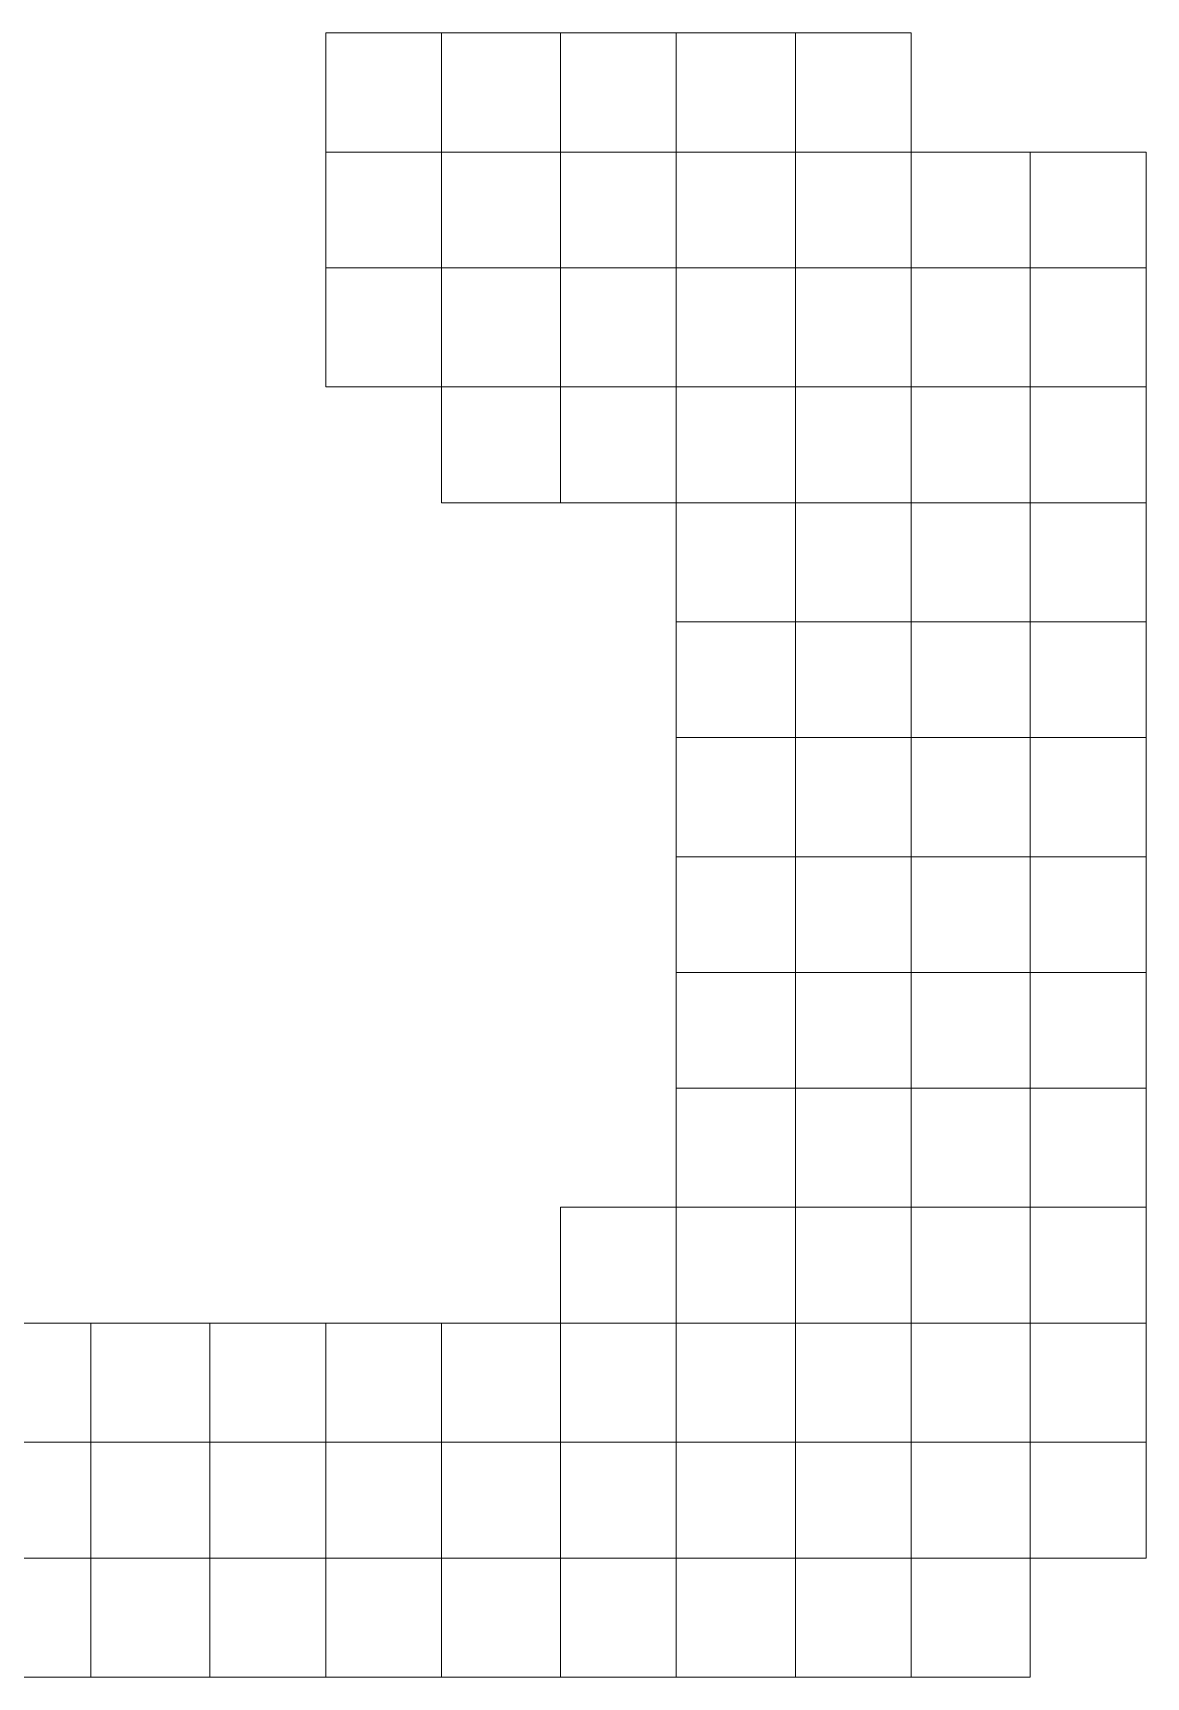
# Model space of a CAD drawing. Header units: millimetres. Extents: x -139 to 75, y -28 to 93.
# Drawn here: x -89.8 to -88.946, y 55.205 to 56.467 of the extents above; entities that cross this region are included whole.
import ezdxf

# ---------------------------------------------------------------- set-up
doc = ezdxf.new("R2010")
doc.units = ezdxf.units.MM
doc.header["$MEASUREMENT"] = 0
doc.layers.add('Layer 1', color=7, linetype='Continuous')

msp = doc.modelspace()

# ---------------------------------------------------------------- linework, layer by layer
at = {"layer": 'Layer 1', "color": 136, "lineweight": 0}
for points in [[(-89.5756, 56.3758), (-89.5756, 56.3758), (-89.5756, 56.4673), (-89.5756, 56.4673), (-89.5756, 56.4673), (-89.5756, 56.4673), (-89.4867, 56.4673), (-89.4867, 56.4673), (-89.4867, 56.4673), (-89.4867, 56.4673), (-89.4867, 56.3758), (-89.4867, 56.3758), (-89.4867, 56.3758), (-89.4867, 56.3758), (-89.5756, 56.3758), (-89.5756, 56.3758)], [(-89.4867, 56.3758), (-89.4867, 56.3758), (-89.4867, 56.4673), (-89.4867, 56.4673), (-89.4867, 56.4673), (-89.4867, 56.4673), (-89.3953, 56.4673), (-89.3953, 56.4673), (-89.3953, 56.4673), (-89.3953, 56.4673), (-89.3953, 56.3758), (-89.3953, 56.3758), (-89.3953, 56.3758), (-89.3953, 56.3758), (-89.4867, 56.3758), (-89.4867, 56.3758)], [(-89.3953, 56.3758), (-89.3953, 56.3758), (-89.3953, 56.4673), (-89.3953, 56.4673), (-89.3953, 56.4673), (-89.3953, 56.4673), (-89.3064, 56.4673), (-89.3064, 56.4673), (-89.3064, 56.4673), (-89.3064, 56.4673), (-89.3064, 56.3758), (-89.3064, 56.3758), (-89.3064, 56.3758), (-89.3064, 56.3758), (-89.3953, 56.3758), (-89.3953, 56.3758)], [(-89.3064, 56.3758), (-89.3064, 56.3758), (-89.3064, 56.4673), (-89.3064, 56.4673), (-89.3064, 56.4673), (-89.3064, 56.4673), (-89.215, 56.4673), (-89.215, 56.4673), (-89.215, 56.4673), (-89.215, 56.4673), (-89.215, 56.3758), (-89.215, 56.3758), (-89.215, 56.3758), (-89.215, 56.3758), (-89.3064, 56.3758), (-89.3064, 56.3758)], [(-89.215, 56.3758), (-89.215, 56.3758), (-89.215, 56.4673), (-89.215, 56.4673), (-89.215, 56.4673), (-89.215, 56.4673), (-89.1261, 56.4673), (-89.1261, 56.4673), (-89.1261, 56.4673), (-89.1261, 56.4673), (-89.1261, 56.3758), (-89.1261, 56.3758), (-89.1261, 56.3758), (-89.1261, 56.3758), (-89.215, 56.3758), (-89.215, 56.3758)], [(-89.5756, 56.2869), (-89.5756, 56.2869), (-89.5756, 56.3758), (-89.5756, 56.3758), (-89.5756, 56.3758), (-89.5756, 56.3758), (-89.4867, 56.3758), (-89.4867, 56.3758), (-89.4867, 56.3758), (-89.4867, 56.3758), (-89.4867, 56.2869), (-89.4867, 56.2869), (-89.4867, 56.2869), (-89.4867, 56.2869), (-89.5756, 56.2869), (-89.5756, 56.2869)], [(-89.4867, 56.2869), (-89.4867, 56.2869), (-89.4867, 56.3758), (-89.4867, 56.3758), (-89.4867, 56.3758), (-89.4867, 56.3758), (-89.3953, 56.3758), (-89.3953, 56.3758), (-89.3953, 56.3758), (-89.3953, 56.3758), (-89.3953, 56.2869), (-89.3953, 56.2869), (-89.3953, 56.2869), (-89.3953, 56.2869), (-89.4867, 56.2869), (-89.4867, 56.2869)], [(-89.3953, 56.2869), (-89.3953, 56.2869), (-89.3953, 56.3758), (-89.3953, 56.3758), (-89.3953, 56.3758), (-89.3953, 56.3758), (-89.3064, 56.3758), (-89.3064, 56.3758), (-89.3064, 56.3758), (-89.3064, 56.3758), (-89.3064, 56.2869), (-89.3064, 56.2869), (-89.3064, 56.2869), (-89.3064, 56.2869), (-89.3953, 56.2869), (-89.3953, 56.2869)], [(-89.3064, 56.2869), (-89.3064, 56.2869), (-89.3064, 56.3758), (-89.3064, 56.3758), (-89.3064, 56.3758), (-89.3064, 56.3758), (-89.215, 56.3758), (-89.215, 56.3758), (-89.215, 56.3758), (-89.215, 56.3758), (-89.215, 56.2869), (-89.215, 56.2869), (-89.215, 56.2869), (-89.215, 56.2869), (-89.3064, 56.2869), (-89.3064, 56.2869)], [(-89.215, 56.2869), (-89.215, 56.2869), (-89.215, 56.3758), (-89.215, 56.3758), (-89.215, 56.3758), (-89.215, 56.3758), (-89.1261, 56.3758), (-89.1261, 56.3758), (-89.1261, 56.3758), (-89.1261, 56.3758), (-89.1261, 56.2869), (-89.1261, 56.2869), (-89.1261, 56.2869), (-89.1261, 56.2869), (-89.215, 56.2869), (-89.215, 56.2869)], [(-89.1261, 56.2869), (-89.1261, 56.2869), (-89.1261, 56.3758), (-89.1261, 56.3758), (-89.1261, 56.3758), (-89.1261, 56.3758), (-89.0346, 56.3758), (-89.0346, 56.3758), (-89.0346, 56.3758), (-89.0346, 56.3758), (-89.0346, 56.2869), (-89.0346, 56.2869), (-89.0346, 56.2869), (-89.0346, 56.2869), (-89.1261, 56.2869), (-89.1261, 56.2869)], [(-89.0346, 56.2869), (-89.0346, 56.2869), (-89.0346, 56.3758), (-89.0346, 56.3758), (-89.0346, 56.3758), (-89.0346, 56.3758), (-88.9457, 56.3758), (-88.9457, 56.3758), (-88.9457, 56.3758), (-88.9457, 56.3758), (-88.9457, 56.2869), (-88.9457, 56.2869), (-88.9457, 56.2869), (-88.9457, 56.2869), (-89.0346, 56.2869), (-89.0346, 56.2869)], [(-89.5756, 56.1955), (-89.5756, 56.1955), (-89.5756, 56.2869), (-89.5756, 56.2869), (-89.5756, 56.2869), (-89.5756, 56.2869), (-89.4867, 56.2869), (-89.4867, 56.2869), (-89.4867, 56.2869), (-89.4867, 56.2869), (-89.4867, 56.1955), (-89.4867, 56.1955), (-89.4867, 56.1955), (-89.4867, 56.1955), (-89.5756, 56.1955), (-89.5756, 56.1955)], [(-89.4867, 56.1955), (-89.4867, 56.1955), (-89.4867, 56.2869), (-89.4867, 56.2869), (-89.4867, 56.2869), (-89.4867, 56.2869), (-89.3953, 56.2869), (-89.3953, 56.2869), (-89.3953, 56.2869), (-89.3953, 56.2869), (-89.3953, 56.1955), (-89.3953, 56.1955), (-89.3953, 56.1955), (-89.3953, 56.1955), (-89.4867, 56.1955), (-89.4867, 56.1955)], [(-89.3953, 56.1955), (-89.3953, 56.1955), (-89.3953, 56.2869), (-89.3953, 56.2869), (-89.3953, 56.2869), (-89.3953, 56.2869), (-89.3064, 56.2869), (-89.3064, 56.2869), (-89.3064, 56.2869), (-89.3064, 56.2869), (-89.3064, 56.1955), (-89.3064, 56.1955), (-89.3064, 56.1955), (-89.3064, 56.1955), (-89.3953, 56.1955), (-89.3953, 56.1955)], [(-89.3064, 56.1955), (-89.3064, 56.1955), (-89.3064, 56.2869), (-89.3064, 56.2869), (-89.3064, 56.2869), (-89.3064, 56.2869), (-89.215, 56.2869), (-89.215, 56.2869), (-89.215, 56.2869), (-89.215, 56.2869), (-89.215, 56.1955), (-89.215, 56.1955), (-89.215, 56.1955), (-89.215, 56.1955), (-89.3064, 56.1955), (-89.3064, 56.1955)], [(-89.215, 56.1955), (-89.215, 56.1955), (-89.215, 56.2869), (-89.215, 56.2869), (-89.215, 56.2869), (-89.215, 56.2869), (-89.1261, 56.2869), (-89.1261, 56.2869), (-89.1261, 56.2869), (-89.1261, 56.2869), (-89.1261, 56.1955), (-89.1261, 56.1955), (-89.1261, 56.1955), (-89.1261, 56.1955), (-89.215, 56.1955), (-89.215, 56.1955)], [(-89.1261, 56.1955), (-89.1261, 56.1955), (-89.1261, 56.2869), (-89.1261, 56.2869), (-89.1261, 56.2869), (-89.1261, 56.2869), (-89.0346, 56.2869), (-89.0346, 56.2869), (-89.0346, 56.2869), (-89.0346, 56.2869), (-89.0346, 56.1955), (-89.0346, 56.1955), (-89.0346, 56.1955), (-89.0346, 56.1955), (-89.1261, 56.1955), (-89.1261, 56.1955)], [(-89.0346, 56.1955), (-89.0346, 56.1955), (-89.0346, 56.2869), (-89.0346, 56.2869), (-89.0346, 56.2869), (-89.0346, 56.2869), (-88.9457, 56.2869), (-88.9457, 56.2869), (-88.9457, 56.2869), (-88.9457, 56.2869), (-88.9457, 56.1955), (-88.9457, 56.1955), (-88.9457, 56.1955), (-88.9457, 56.1955), (-89.0346, 56.1955), (-89.0346, 56.1955)], [(-89.4867, 56.1066), (-89.4867, 56.1066), (-89.4867, 56.1955), (-89.4867, 56.1955), (-89.4867, 56.1955), (-89.4867, 56.1955), (-89.3953, 56.1955), (-89.3953, 56.1955), (-89.3953, 56.1955), (-89.3953, 56.1955), (-89.3953, 56.1066), (-89.3953, 56.1066), (-89.3953, 56.1066), (-89.3953, 56.1066), (-89.4867, 56.1066), (-89.4867, 56.1066)], [(-89.3953, 56.1066), (-89.3953, 56.1066), (-89.3953, 56.1955), (-89.3953, 56.1955), (-89.3953, 56.1955), (-89.3953, 56.1955), (-89.3064, 56.1955), (-89.3064, 56.1955), (-89.3064, 56.1955), (-89.3064, 56.1955), (-89.3064, 56.1066), (-89.3064, 56.1066), (-89.3064, 56.1066), (-89.3064, 56.1066), (-89.3953, 56.1066), (-89.3953, 56.1066)], [(-89.3064, 56.1066), (-89.3064, 56.1066), (-89.3064, 56.1955), (-89.3064, 56.1955), (-89.3064, 56.1955), (-89.3064, 56.1955), (-89.215, 56.1955), (-89.215, 56.1955), (-89.215, 56.1955), (-89.215, 56.1955), (-89.215, 56.1066), (-89.215, 56.1066), (-89.215, 56.1066), (-89.215, 56.1066), (-89.3064, 56.1066), (-89.3064, 56.1066)], [(-89.215, 56.1066), (-89.215, 56.1066), (-89.215, 56.1955), (-89.215, 56.1955), (-89.215, 56.1955), (-89.215, 56.1955), (-89.1261, 56.1955), (-89.1261, 56.1955), (-89.1261, 56.1955), (-89.1261, 56.1955), (-89.1261, 56.1066), (-89.1261, 56.1066), (-89.1261, 56.1066), (-89.1261, 56.1066), (-89.215, 56.1066), (-89.215, 56.1066)], [(-89.1261, 56.1066), (-89.1261, 56.1066), (-89.1261, 56.1955), (-89.1261, 56.1955), (-89.1261, 56.1955), (-89.1261, 56.1955), (-89.0346, 56.1955), (-89.0346, 56.1955), (-89.0346, 56.1955), (-89.0346, 56.1955), (-89.0346, 56.1066), (-89.0346, 56.1066), (-89.0346, 56.1066), (-89.0346, 56.1066), (-89.1261, 56.1066), (-89.1261, 56.1066)], [(-89.0346, 56.1066), (-89.0346, 56.1066), (-89.0346, 56.1955), (-89.0346, 56.1955), (-89.0346, 56.1955), (-89.0346, 56.1955), (-88.9457, 56.1955), (-88.9457, 56.1955), (-88.9457, 56.1955), (-88.9457, 56.1955), (-88.9457, 56.1066), (-88.9457, 56.1066), (-88.9457, 56.1066), (-88.9457, 56.1066), (-89.0346, 56.1066), (-89.0346, 56.1066)], [(-89.3064, 56.0151), (-89.3064, 56.0151), (-89.3064, 56.1066), (-89.3064, 56.1066), (-89.3064, 56.1066), (-89.3064, 56.1066), (-89.215, 56.1066), (-89.215, 56.1066), (-89.215, 56.1066), (-89.215, 56.1066), (-89.215, 56.0151), (-89.215, 56.0151), (-89.215, 56.0151), (-89.215, 56.0151), (-89.3064, 56.0151), (-89.3064, 56.0151)], [(-89.215, 56.0151), (-89.215, 56.0151), (-89.215, 56.1066), (-89.215, 56.1066), (-89.215, 56.1066), (-89.215, 56.1066), (-89.1261, 56.1066), (-89.1261, 56.1066), (-89.1261, 56.1066), (-89.1261, 56.1066), (-89.1261, 56.0151), (-89.1261, 56.0151), (-89.1261, 56.0151), (-89.1261, 56.0151), (-89.215, 56.0151), (-89.215, 56.0151)], [(-89.1261, 56.0151), (-89.1261, 56.0151), (-89.1261, 56.1066), (-89.1261, 56.1066), (-89.1261, 56.1066), (-89.1261, 56.1066), (-89.0346, 56.1066), (-89.0346, 56.1066), (-89.0346, 56.1066), (-89.0346, 56.1066), (-89.0346, 56.0151), (-89.0346, 56.0151), (-89.0346, 56.0151), (-89.0346, 56.0151), (-89.1261, 56.0151), (-89.1261, 56.0151)], [(-89.0346, 56.0151), (-89.0346, 56.0151), (-89.0346, 56.1066), (-89.0346, 56.1066), (-89.0346, 56.1066), (-89.0346, 56.1066), (-88.9457, 56.1066), (-88.9457, 56.1066), (-88.9457, 56.1066), (-88.9457, 56.1066), (-88.9457, 56.0151), (-88.9457, 56.0151), (-88.9457, 56.0151), (-88.9457, 56.0151), (-89.0346, 56.0151), (-89.0346, 56.0151)], [(-89.3064, 55.9262), (-89.3064, 55.9262), (-89.3064, 56.0151), (-89.3064, 56.0151), (-89.3064, 56.0151), (-89.3064, 56.0151), (-89.215, 56.0151), (-89.215, 56.0151), (-89.215, 56.0151), (-89.215, 56.0151), (-89.215, 55.9262), (-89.215, 55.9262), (-89.215, 55.9262), (-89.215, 55.9262), (-89.3064, 55.9262), (-89.3064, 55.9262)], [(-89.215, 55.9262), (-89.215, 55.9262), (-89.215, 56.0151), (-89.215, 56.0151), (-89.215, 56.0151), (-89.215, 56.0151), (-89.1261, 56.0151), (-89.1261, 56.0151), (-89.1261, 56.0151), (-89.1261, 56.0151), (-89.1261, 55.9262), (-89.1261, 55.9262), (-89.1261, 55.9262), (-89.1261, 55.9262), (-89.215, 55.9262), (-89.215, 55.9262)], [(-89.1261, 55.9262), (-89.1261, 55.9262), (-89.1261, 56.0151), (-89.1261, 56.0151), (-89.1261, 56.0151), (-89.1261, 56.0151), (-89.0346, 56.0151), (-89.0346, 56.0151), (-89.0346, 56.0151), (-89.0346, 56.0151), (-89.0346, 55.9262), (-89.0346, 55.9262), (-89.0346, 55.9262), (-89.0346, 55.9262), (-89.1261, 55.9262), (-89.1261, 55.9262)], [(-89.0346, 55.9262), (-89.0346, 55.9262), (-89.0346, 56.0151), (-89.0346, 56.0151), (-89.0346, 56.0151), (-89.0346, 56.0151), (-88.9457, 56.0151), (-88.9457, 56.0151), (-88.9457, 56.0151), (-88.9457, 56.0151), (-88.9457, 55.9262), (-88.9457, 55.9262), (-88.9457, 55.9262), (-88.9457, 55.9262), (-89.0346, 55.9262), (-89.0346, 55.9262)], [(-89.3064, 55.8348), (-89.3064, 55.8348), (-89.3064, 55.9262), (-89.3064, 55.9262), (-89.3064, 55.9262), (-89.3064, 55.9262), (-89.215, 55.9262), (-89.215, 55.9262), (-89.215, 55.9262), (-89.215, 55.9262), (-89.215, 55.8348), (-89.215, 55.8348), (-89.215, 55.8348), (-89.215, 55.8348), (-89.3064, 55.8348), (-89.3064, 55.8348)], [(-89.215, 55.8348), (-89.215, 55.8348), (-89.215, 55.9262), (-89.215, 55.9262), (-89.215, 55.9262), (-89.215, 55.9262), (-89.1261, 55.9262), (-89.1261, 55.9262), (-89.1261, 55.9262), (-89.1261, 55.9262), (-89.1261, 55.8348), (-89.1261, 55.8348), (-89.1261, 55.8348), (-89.1261, 55.8348), (-89.215, 55.8348), (-89.215, 55.8348)], [(-89.1261, 55.8348), (-89.1261, 55.8348), (-89.1261, 55.9262), (-89.1261, 55.9262), (-89.1261, 55.9262), (-89.1261, 55.9262), (-89.0346, 55.9262), (-89.0346, 55.9262), (-89.0346, 55.9262), (-89.0346, 55.9262), (-89.0346, 55.8348), (-89.0346, 55.8348), (-89.0346, 55.8348), (-89.0346, 55.8348), (-89.1261, 55.8348), (-89.1261, 55.8348)], [(-89.0346, 55.8348), (-89.0346, 55.8348), (-89.0346, 55.9262), (-89.0346, 55.9262), (-89.0346, 55.9262), (-89.0346, 55.9262), (-88.9457, 55.9262), (-88.9457, 55.9262), (-88.9457, 55.9262), (-88.9457, 55.9262), (-88.9457, 55.8348), (-88.9457, 55.8348), (-88.9457, 55.8348), (-88.9457, 55.8348), (-89.0346, 55.8348), (-89.0346, 55.8348)], [(-89.3064, 55.7459), (-89.3064, 55.7459), (-89.3064, 55.8348), (-89.3064, 55.8348), (-89.3064, 55.8348), (-89.3064, 55.8348), (-89.215, 55.8348), (-89.215, 55.8348), (-89.215, 55.8348), (-89.215, 55.8348), (-89.215, 55.7459), (-89.215, 55.7459), (-89.215, 55.7459), (-89.215, 55.7459), (-89.3064, 55.7459), (-89.3064, 55.7459)], [(-89.215, 55.7459), (-89.215, 55.7459), (-89.215, 55.8348), (-89.215, 55.8348), (-89.215, 55.8348), (-89.215, 55.8348), (-89.1261, 55.8348), (-89.1261, 55.8348), (-89.1261, 55.8348), (-89.1261, 55.8348), (-89.1261, 55.7459), (-89.1261, 55.7459), (-89.1261, 55.7459), (-89.1261, 55.7459), (-89.215, 55.7459), (-89.215, 55.7459)], [(-89.1261, 55.7459), (-89.1261, 55.7459), (-89.1261, 55.8348), (-89.1261, 55.8348), (-89.1261, 55.8348), (-89.1261, 55.8348), (-89.0346, 55.8348), (-89.0346, 55.8348), (-89.0346, 55.8348), (-89.0346, 55.8348), (-89.0346, 55.7459), (-89.0346, 55.7459), (-89.0346, 55.7459), (-89.0346, 55.7459), (-89.1261, 55.7459), (-89.1261, 55.7459)], [(-89.0346, 55.7459), (-89.0346, 55.7459), (-89.0346, 55.8348), (-89.0346, 55.8348), (-89.0346, 55.8348), (-89.0346, 55.8348), (-88.9457, 55.8348), (-88.9457, 55.8348), (-88.9457, 55.8348), (-88.9457, 55.8348), (-88.9457, 55.7459), (-88.9457, 55.7459), (-88.9457, 55.7459), (-88.9457, 55.7459), (-89.0346, 55.7459), (-89.0346, 55.7459)], [(-89.3064, 55.657), (-89.3064, 55.657), (-89.3064, 55.7459), (-89.3064, 55.7459), (-89.3064, 55.7459), (-89.3064, 55.7459), (-89.215, 55.7459), (-89.215, 55.7459), (-89.215, 55.7459), (-89.215, 55.7459), (-89.215, 55.657), (-89.215, 55.657), (-89.215, 55.657), (-89.215, 55.657), (-89.3064, 55.657), (-89.3064, 55.657)], [(-89.215, 55.657), (-89.215, 55.657), (-89.215, 55.7459), (-89.215, 55.7459), (-89.215, 55.7459), (-89.215, 55.7459), (-89.1261, 55.7459), (-89.1261, 55.7459), (-89.1261, 55.7459), (-89.1261, 55.7459), (-89.1261, 55.657), (-89.1261, 55.657), (-89.1261, 55.657), (-89.1261, 55.657), (-89.215, 55.657), (-89.215, 55.657)], [(-89.1261, 55.657), (-89.1261, 55.657), (-89.1261, 55.7459), (-89.1261, 55.7459), (-89.1261, 55.7459), (-89.1261, 55.7459), (-89.0346, 55.7459), (-89.0346, 55.7459), (-89.0346, 55.7459), (-89.0346, 55.7459), (-89.0346, 55.657), (-89.0346, 55.657), (-89.0346, 55.657), (-89.0346, 55.657), (-89.1261, 55.657), (-89.1261, 55.657)], [(-89.0346, 55.657), (-89.0346, 55.657), (-89.0346, 55.7459), (-89.0346, 55.7459), (-89.0346, 55.7459), (-89.0346, 55.7459), (-88.9457, 55.7459), (-88.9457, 55.7459), (-88.9457, 55.7459), (-88.9457, 55.7459), (-88.9457, 55.657), (-88.9457, 55.657), (-88.9457, 55.657), (-88.9457, 55.657), (-89.0346, 55.657), (-89.0346, 55.657)], [(-89.3064, 55.5656), (-89.3064, 55.5656), (-89.3064, 55.657), (-89.3064, 55.657), (-89.3064, 55.657), (-89.3064, 55.657), (-89.215, 55.657), (-89.215, 55.657), (-89.215, 55.657), (-89.215, 55.657), (-89.215, 55.5656), (-89.215, 55.5656), (-89.215, 55.5656), (-89.215, 55.5656), (-89.3064, 55.5656), (-89.3064, 55.5656)], [(-89.215, 55.5656), (-89.215, 55.5656), (-89.215, 55.657), (-89.215, 55.657), (-89.215, 55.657), (-89.215, 55.657), (-89.1261, 55.657), (-89.1261, 55.657), (-89.1261, 55.657), (-89.1261, 55.657), (-89.1261, 55.5656), (-89.1261, 55.5656), (-89.1261, 55.5656), (-89.1261, 55.5656), (-89.215, 55.5656), (-89.215, 55.5656)], [(-89.1261, 55.5656), (-89.1261, 55.5656), (-89.1261, 55.657), (-89.1261, 55.657), (-89.1261, 55.657), (-89.1261, 55.657), (-89.0346, 55.657), (-89.0346, 55.657), (-89.0346, 55.657), (-89.0346, 55.657), (-89.0346, 55.5656), (-89.0346, 55.5656), (-89.0346, 55.5656), (-89.0346, 55.5656), (-89.1261, 55.5656), (-89.1261, 55.5656)], [(-89.0346, 55.5656), (-89.0346, 55.5656), (-89.0346, 55.657), (-89.0346, 55.657), (-89.0346, 55.657), (-89.0346, 55.657), (-88.9457, 55.657), (-88.9457, 55.657), (-88.9457, 55.657), (-88.9457, 55.657), (-88.9457, 55.5656), (-88.9457, 55.5656), (-88.9457, 55.5656), (-88.9457, 55.5656), (-89.0346, 55.5656), (-89.0346, 55.5656)], [(-89.3953, 55.4767), (-89.3953, 55.4767), (-89.3953, 55.5656), (-89.3953, 55.5656), (-89.3953, 55.5656), (-89.3953, 55.5656), (-89.3064, 55.5656), (-89.3064, 55.5656), (-89.3064, 55.5656), (-89.3064, 55.5656), (-89.3064, 55.4767), (-89.3064, 55.4767), (-89.3064, 55.4767), (-89.3064, 55.4767), (-89.3953, 55.4767), (-89.3953, 55.4767)], [(-89.3064, 55.4767), (-89.3064, 55.4767), (-89.3064, 55.5656), (-89.3064, 55.5656), (-89.3064, 55.5656), (-89.3064, 55.5656), (-89.215, 55.5656), (-89.215, 55.5656), (-89.215, 55.5656), (-89.215, 55.5656), (-89.215, 55.4767), (-89.215, 55.4767), (-89.215, 55.4767), (-89.215, 55.4767), (-89.3064, 55.4767), (-89.3064, 55.4767)], [(-89.215, 55.4767), (-89.215, 55.4767), (-89.215, 55.5656), (-89.215, 55.5656), (-89.215, 55.5656), (-89.215, 55.5656), (-89.1261, 55.5656), (-89.1261, 55.5656), (-89.1261, 55.5656), (-89.1261, 55.5656), (-89.1261, 55.4767), (-89.1261, 55.4767), (-89.1261, 55.4767), (-89.1261, 55.4767), (-89.215, 55.4767), (-89.215, 55.4767)], [(-89.1261, 55.4767), (-89.1261, 55.4767), (-89.1261, 55.5656), (-89.1261, 55.5656), (-89.1261, 55.5656), (-89.1261, 55.5656), (-89.0346, 55.5656), (-89.0346, 55.5656), (-89.0346, 55.5656), (-89.0346, 55.5656), (-89.0346, 55.4767), (-89.0346, 55.4767), (-89.0346, 55.4767), (-89.0346, 55.4767), (-89.1261, 55.4767), (-89.1261, 55.4767)], [(-89.0346, 55.4767), (-89.0346, 55.4767), (-89.0346, 55.5656), (-89.0346, 55.5656), (-89.0346, 55.5656), (-89.0346, 55.5656), (-88.9457, 55.5656), (-88.9457, 55.5656), (-88.9457, 55.5656), (-88.9457, 55.5656), (-88.9457, 55.4767), (-88.9457, 55.4767), (-88.9457, 55.4767), (-88.9457, 55.4767), (-89.0346, 55.4767), (-89.0346, 55.4767)], [(-89.8449, 55.3852), (-89.8449, 55.3852), (-89.8449, 55.4767), (-89.8449, 55.4767), (-89.8449, 55.4767), (-89.8449, 55.4767), (-89.756, 55.4767), (-89.756, 55.4767), (-89.756, 55.4767), (-89.756, 55.4767), (-89.756, 55.3852), (-89.756, 55.3852), (-89.756, 55.3852), (-89.756, 55.3852), (-89.8449, 55.3852), (-89.8449, 55.3852)], [(-89.756, 55.3852), (-89.756, 55.3852), (-89.756, 55.4767), (-89.756, 55.4767), (-89.756, 55.4767), (-89.756, 55.4767), (-89.6645, 55.4767), (-89.6645, 55.4767), (-89.6645, 55.4767), (-89.6645, 55.4767), (-89.6645, 55.3852), (-89.6645, 55.3852), (-89.6645, 55.3852), (-89.6645, 55.3852), (-89.756, 55.3852), (-89.756, 55.3852)], [(-89.6645, 55.3852), (-89.6645, 55.3852), (-89.6645, 55.4767), (-89.6645, 55.4767), (-89.6645, 55.4767), (-89.6645, 55.4767), (-89.5756, 55.4767), (-89.5756, 55.4767), (-89.5756, 55.4767), (-89.5756, 55.4767), (-89.5756, 55.3852), (-89.5756, 55.3852), (-89.5756, 55.3852), (-89.5756, 55.3852), (-89.6645, 55.3852), (-89.6645, 55.3852)], [(-89.5756, 55.3852), (-89.5756, 55.3852), (-89.5756, 55.4767), (-89.5756, 55.4767), (-89.5756, 55.4767), (-89.5756, 55.4767), (-89.4867, 55.4767), (-89.4867, 55.4767), (-89.4867, 55.4767), (-89.4867, 55.4767), (-89.4867, 55.3852), (-89.4867, 55.3852), (-89.4867, 55.3852), (-89.4867, 55.3852), (-89.5756, 55.3852), (-89.5756, 55.3852)], [(-89.4867, 55.3852), (-89.4867, 55.3852), (-89.4867, 55.4767), (-89.4867, 55.4767), (-89.4867, 55.4767), (-89.4867, 55.4767), (-89.3953, 55.4767), (-89.3953, 55.4767), (-89.3953, 55.4767), (-89.3953, 55.4767), (-89.3953, 55.3852), (-89.3953, 55.3852), (-89.3953, 55.3852), (-89.3953, 55.3852), (-89.4867, 55.3852), (-89.4867, 55.3852)], [(-89.3953, 55.3852), (-89.3953, 55.3852), (-89.3953, 55.4767), (-89.3953, 55.4767), (-89.3953, 55.4767), (-89.3953, 55.4767), (-89.3064, 55.4767), (-89.3064, 55.4767), (-89.3064, 55.4767), (-89.3064, 55.4767), (-89.3064, 55.3852), (-89.3064, 55.3852), (-89.3064, 55.3852), (-89.3064, 55.3852), (-89.3953, 55.3852), (-89.3953, 55.3852)], [(-89.3064, 55.3852), (-89.3064, 55.3852), (-89.3064, 55.4767), (-89.3064, 55.4767), (-89.3064, 55.4767), (-89.3064, 55.4767), (-89.215, 55.4767), (-89.215, 55.4767), (-89.215, 55.4767), (-89.215, 55.4767), (-89.215, 55.3852), (-89.215, 55.3852), (-89.215, 55.3852), (-89.215, 55.3852), (-89.3064, 55.3852), (-89.3064, 55.3852)], [(-89.215, 55.3852), (-89.215, 55.3852), (-89.215, 55.4767), (-89.215, 55.4767), (-89.215, 55.4767), (-89.215, 55.4767), (-89.1261, 55.4767), (-89.1261, 55.4767), (-89.1261, 55.4767), (-89.1261, 55.4767), (-89.1261, 55.3852), (-89.1261, 55.3852), (-89.1261, 55.3852), (-89.1261, 55.3852), (-89.215, 55.3852), (-89.215, 55.3852)], [(-89.1261, 55.3852), (-89.1261, 55.3852), (-89.1261, 55.4767), (-89.1261, 55.4767), (-89.1261, 55.4767), (-89.1261, 55.4767), (-89.0346, 55.4767), (-89.0346, 55.4767), (-89.0346, 55.4767), (-89.0346, 55.4767), (-89.0346, 55.3852), (-89.0346, 55.3852), (-89.0346, 55.3852), (-89.0346, 55.3852), (-89.1261, 55.3852), (-89.1261, 55.3852)], [(-89.0346, 55.3852), (-89.0346, 55.3852), (-89.0346, 55.4767), (-89.0346, 55.4767), (-89.0346, 55.4767), (-89.0346, 55.4767), (-88.9457, 55.4767), (-88.9457, 55.4767), (-88.9457, 55.4767), (-88.9457, 55.4767), (-88.9457, 55.3852), (-88.9457, 55.3852), (-88.9457, 55.3852), (-88.9457, 55.3852), (-89.0346, 55.3852), (-89.0346, 55.3852)], [(-89.8449, 55.2963), (-89.8449, 55.2963), (-89.8449, 55.3852), (-89.8449, 55.3852), (-89.8449, 55.3852), (-89.8449, 55.3852), (-89.756, 55.3852), (-89.756, 55.3852), (-89.756, 55.3852), (-89.756, 55.3852), (-89.756, 55.2963), (-89.756, 55.2963), (-89.756, 55.2963), (-89.756, 55.2963), (-89.8449, 55.2963), (-89.8449, 55.2963)], [(-89.756, 55.2963), (-89.756, 55.2963), (-89.756, 55.3852), (-89.756, 55.3852), (-89.756, 55.3852), (-89.756, 55.3852), (-89.6645, 55.3852), (-89.6645, 55.3852), (-89.6645, 55.3852), (-89.6645, 55.3852), (-89.6645, 55.2963), (-89.6645, 55.2963), (-89.6645, 55.2963), (-89.6645, 55.2963), (-89.756, 55.2963), (-89.756, 55.2963)], [(-89.6645, 55.2963), (-89.6645, 55.2963), (-89.6645, 55.3852), (-89.6645, 55.3852), (-89.6645, 55.3852), (-89.6645, 55.3852), (-89.5756, 55.3852), (-89.5756, 55.3852), (-89.5756, 55.3852), (-89.5756, 55.3852), (-89.5756, 55.2963), (-89.5756, 55.2963), (-89.5756, 55.2963), (-89.5756, 55.2963), (-89.6645, 55.2963), (-89.6645, 55.2963)], [(-89.5756, 55.2963), (-89.5756, 55.2963), (-89.5756, 55.3852), (-89.5756, 55.3852), (-89.5756, 55.3852), (-89.5756, 55.3852), (-89.4867, 55.3852), (-89.4867, 55.3852), (-89.4867, 55.3852), (-89.4867, 55.3852), (-89.4867, 55.2963), (-89.4867, 55.2963), (-89.4867, 55.2963), (-89.4867, 55.2963), (-89.5756, 55.2963), (-89.5756, 55.2963)], [(-89.4867, 55.2963), (-89.4867, 55.2963), (-89.4867, 55.3852), (-89.4867, 55.3852), (-89.4867, 55.3852), (-89.4867, 55.3852), (-89.3953, 55.3852), (-89.3953, 55.3852), (-89.3953, 55.3852), (-89.3953, 55.3852), (-89.3953, 55.2963), (-89.3953, 55.2963), (-89.3953, 55.2963), (-89.3953, 55.2963), (-89.4867, 55.2963), (-89.4867, 55.2963)], [(-89.3953, 55.2963), (-89.3953, 55.2963), (-89.3953, 55.3852), (-89.3953, 55.3852), (-89.3953, 55.3852), (-89.3953, 55.3852), (-89.3064, 55.3852), (-89.3064, 55.3852), (-89.3064, 55.3852), (-89.3064, 55.3852), (-89.3064, 55.2963), (-89.3064, 55.2963), (-89.3064, 55.2963), (-89.3064, 55.2963), (-89.3953, 55.2963), (-89.3953, 55.2963)], [(-89.3064, 55.2963), (-89.3064, 55.2963), (-89.3064, 55.3852), (-89.3064, 55.3852), (-89.3064, 55.3852), (-89.3064, 55.3852), (-89.215, 55.3852), (-89.215, 55.3852), (-89.215, 55.3852), (-89.215, 55.3852), (-89.215, 55.2963), (-89.215, 55.2963), (-89.215, 55.2963), (-89.215, 55.2963), (-89.3064, 55.2963), (-89.3064, 55.2963)], [(-89.215, 55.2963), (-89.215, 55.2963), (-89.215, 55.3852), (-89.215, 55.3852), (-89.215, 55.3852), (-89.215, 55.3852), (-89.1261, 55.3852), (-89.1261, 55.3852), (-89.1261, 55.3852), (-89.1261, 55.3852), (-89.1261, 55.2963), (-89.1261, 55.2963), (-89.1261, 55.2963), (-89.1261, 55.2963), (-89.215, 55.2963), (-89.215, 55.2963)], [(-89.1261, 55.2963), (-89.1261, 55.2963), (-89.1261, 55.3852), (-89.1261, 55.3852), (-89.1261, 55.3852), (-89.1261, 55.3852), (-89.0346, 55.3852), (-89.0346, 55.3852), (-89.0346, 55.3852), (-89.0346, 55.3852), (-89.0346, 55.2963), (-89.0346, 55.2963), (-89.0346, 55.2963), (-89.0346, 55.2963), (-89.1261, 55.2963), (-89.1261, 55.2963)], [(-89.0346, 55.2963), (-89.0346, 55.2963), (-89.0346, 55.3852), (-89.0346, 55.3852), (-89.0346, 55.3852), (-89.0346, 55.3852), (-88.9457, 55.3852), (-88.9457, 55.3852), (-88.9457, 55.3852), (-88.9457, 55.3852), (-88.9457, 55.2963), (-88.9457, 55.2963), (-88.9457, 55.2963), (-88.9457, 55.2963), (-89.0346, 55.2963), (-89.0346, 55.2963)], [(-89.8449, 55.2049), (-89.8449, 55.2049), (-89.8449, 55.2963), (-89.8449, 55.2963), (-89.8449, 55.2963), (-89.8449, 55.2963), (-89.756, 55.2963), (-89.756, 55.2963), (-89.756, 55.2963), (-89.756, 55.2963), (-89.756, 55.2049), (-89.756, 55.2049), (-89.756, 55.2049), (-89.756, 55.2049), (-89.8449, 55.2049), (-89.8449, 55.2049)], [(-89.756, 55.2049), (-89.756, 55.2049), (-89.756, 55.2963), (-89.756, 55.2963), (-89.756, 55.2963), (-89.756, 55.2963), (-89.6645, 55.2963), (-89.6645, 55.2963), (-89.6645, 55.2963), (-89.6645, 55.2963), (-89.6645, 55.2049), (-89.6645, 55.2049), (-89.6645, 55.2049), (-89.6645, 55.2049), (-89.756, 55.2049), (-89.756, 55.2049)], [(-89.6645, 55.2049), (-89.6645, 55.2049), (-89.6645, 55.2963), (-89.6645, 55.2963), (-89.6645, 55.2963), (-89.6645, 55.2963), (-89.5756, 55.2963), (-89.5756, 55.2963), (-89.5756, 55.2963), (-89.5756, 55.2963), (-89.5756, 55.2049), (-89.5756, 55.2049), (-89.5756, 55.2049), (-89.5756, 55.2049), (-89.6645, 55.2049), (-89.6645, 55.2049)], [(-89.5756, 55.2049), (-89.5756, 55.2049), (-89.5756, 55.2963), (-89.5756, 55.2963), (-89.5756, 55.2963), (-89.5756, 55.2963), (-89.4867, 55.2963), (-89.4867, 55.2963), (-89.4867, 55.2963), (-89.4867, 55.2963), (-89.4867, 55.2049), (-89.4867, 55.2049), (-89.4867, 55.2049), (-89.4867, 55.2049), (-89.5756, 55.2049), (-89.5756, 55.2049)], [(-89.4867, 55.2049), (-89.4867, 55.2049), (-89.4867, 55.2963), (-89.4867, 55.2963), (-89.4867, 55.2963), (-89.4867, 55.2963), (-89.3953, 55.2963), (-89.3953, 55.2963), (-89.3953, 55.2963), (-89.3953, 55.2963), (-89.3953, 55.2049), (-89.3953, 55.2049), (-89.3953, 55.2049), (-89.3953, 55.2049), (-89.4867, 55.2049), (-89.4867, 55.2049)], [(-89.3953, 55.2049), (-89.3953, 55.2049), (-89.3953, 55.2963), (-89.3953, 55.2963), (-89.3953, 55.2963), (-89.3953, 55.2963), (-89.3064, 55.2963), (-89.3064, 55.2963), (-89.3064, 55.2963), (-89.3064, 55.2963), (-89.3064, 55.2049), (-89.3064, 55.2049), (-89.3064, 55.2049), (-89.3064, 55.2049), (-89.3953, 55.2049), (-89.3953, 55.2049)], [(-89.3064, 55.2049), (-89.3064, 55.2049), (-89.3064, 55.2963), (-89.3064, 55.2963), (-89.3064, 55.2963), (-89.3064, 55.2963), (-89.215, 55.2963), (-89.215, 55.2963), (-89.215, 55.2963), (-89.215, 55.2963), (-89.215, 55.2049), (-89.215, 55.2049), (-89.215, 55.2049), (-89.215, 55.2049), (-89.3064, 55.2049), (-89.3064, 55.2049)], [(-89.215, 55.2049), (-89.215, 55.2049), (-89.215, 55.2963), (-89.215, 55.2963), (-89.215, 55.2963), (-89.215, 55.2963), (-89.1261, 55.2963), (-89.1261, 55.2963), (-89.1261, 55.2963), (-89.1261, 55.2963), (-89.1261, 55.2049), (-89.1261, 55.2049), (-89.1261, 55.2049), (-89.1261, 55.2049), (-89.215, 55.2049), (-89.215, 55.2049)], [(-89.1261, 55.2049), (-89.1261, 55.2049), (-89.1261, 55.2963), (-89.1261, 55.2963), (-89.1261, 55.2963), (-89.1261, 55.2963), (-89.0346, 55.2963), (-89.0346, 55.2963), (-89.0346, 55.2963), (-89.0346, 55.2963), (-89.0346, 55.2049), (-89.0346, 55.2049), (-89.0346, 55.2049), (-89.0346, 55.2049), (-89.1261, 55.2049), (-89.1261, 55.2049)]]:
    msp.add_open_spline(points, degree=3, knots=[0, 0, 0, 0, 0.2, 0.2, 0.2, 0.2, 0.4, 0.4, 0.4, 0.4, 0.6, 0.6, 0.6, 0.6, 1, 1, 1, 1], dxfattribs=at)

doc.saveas('drawing.dxf')
